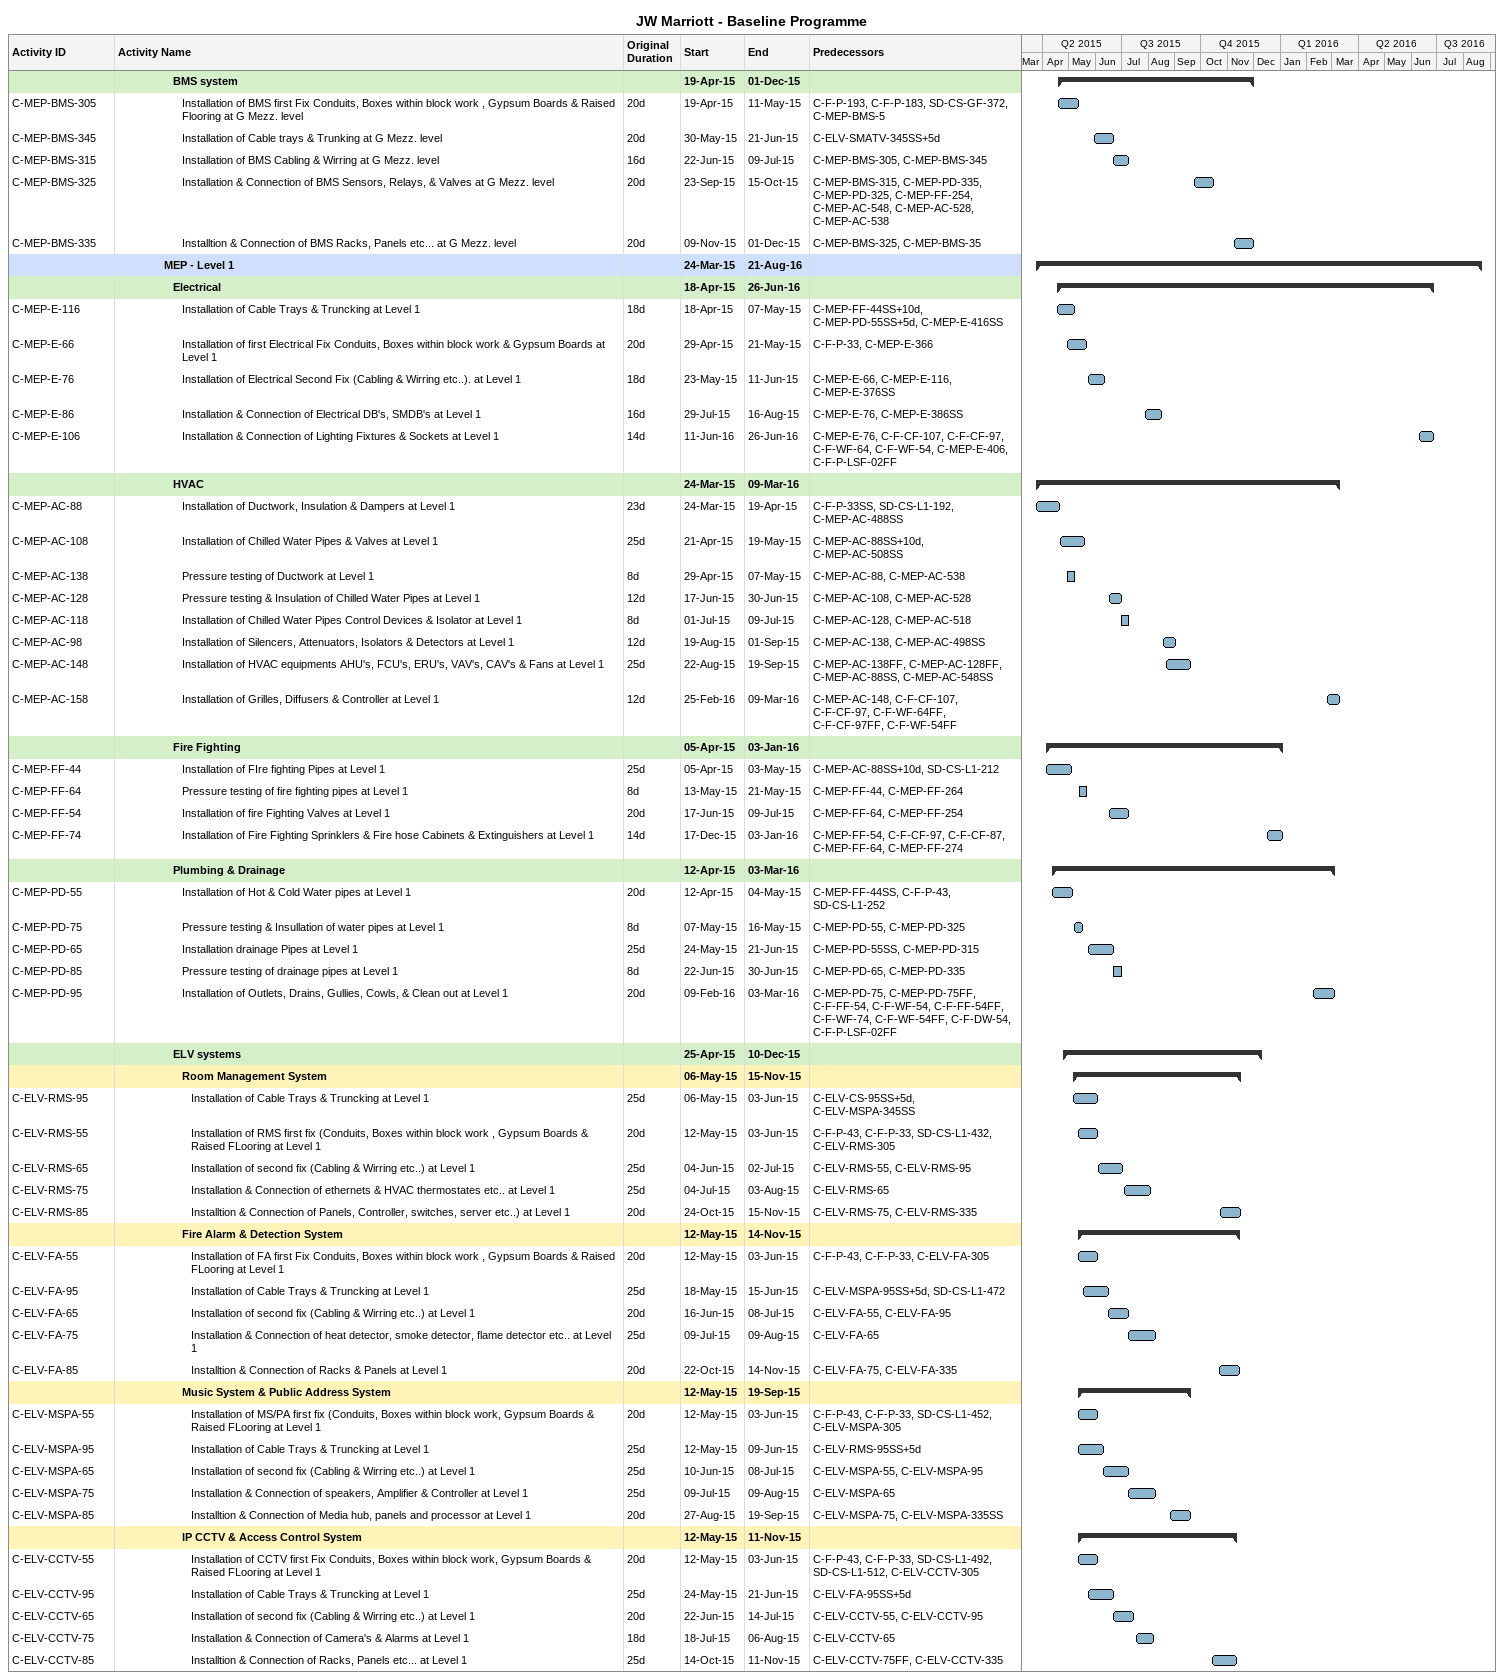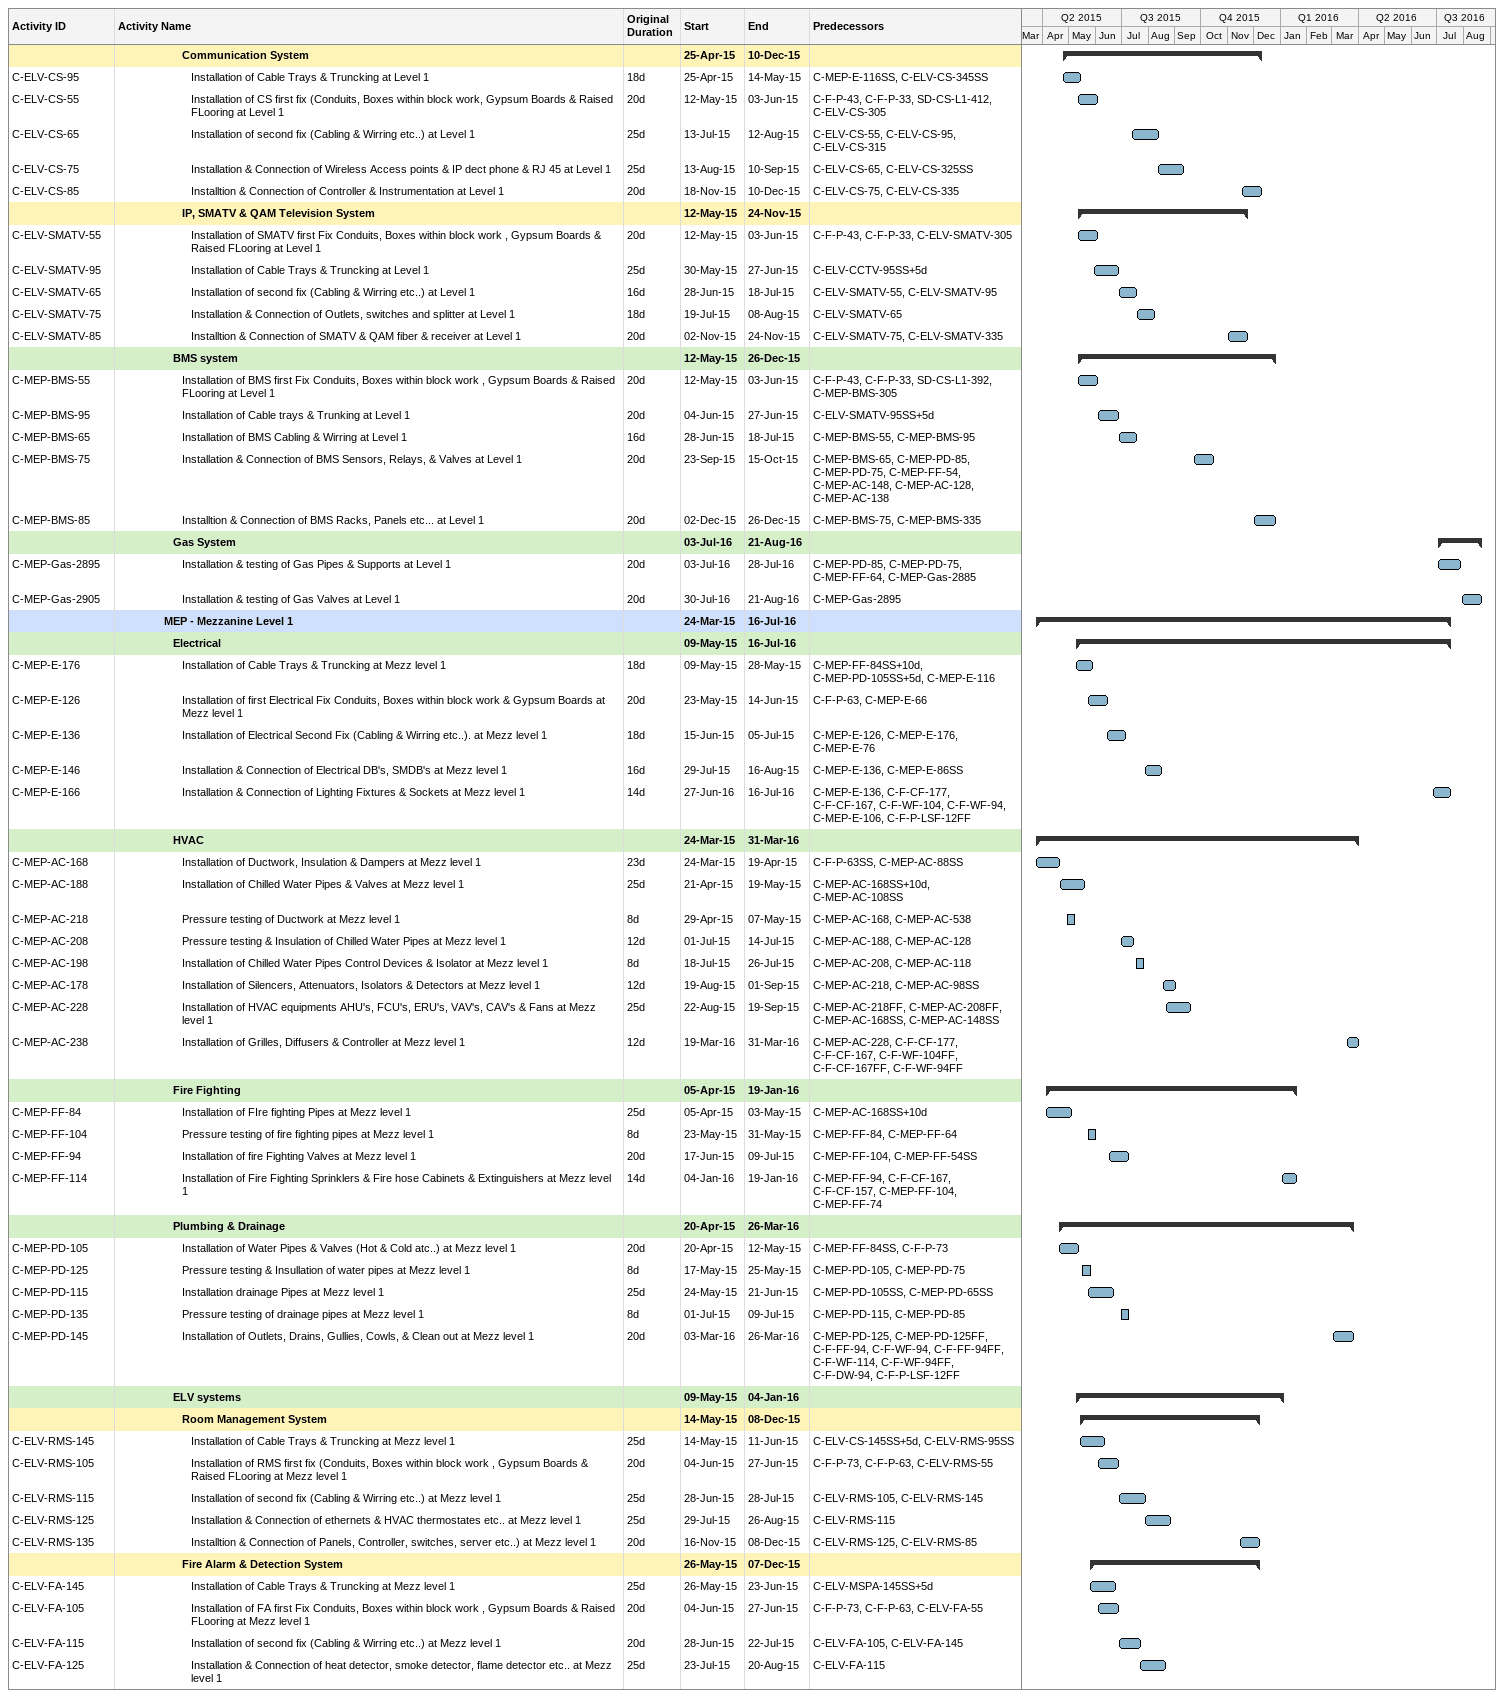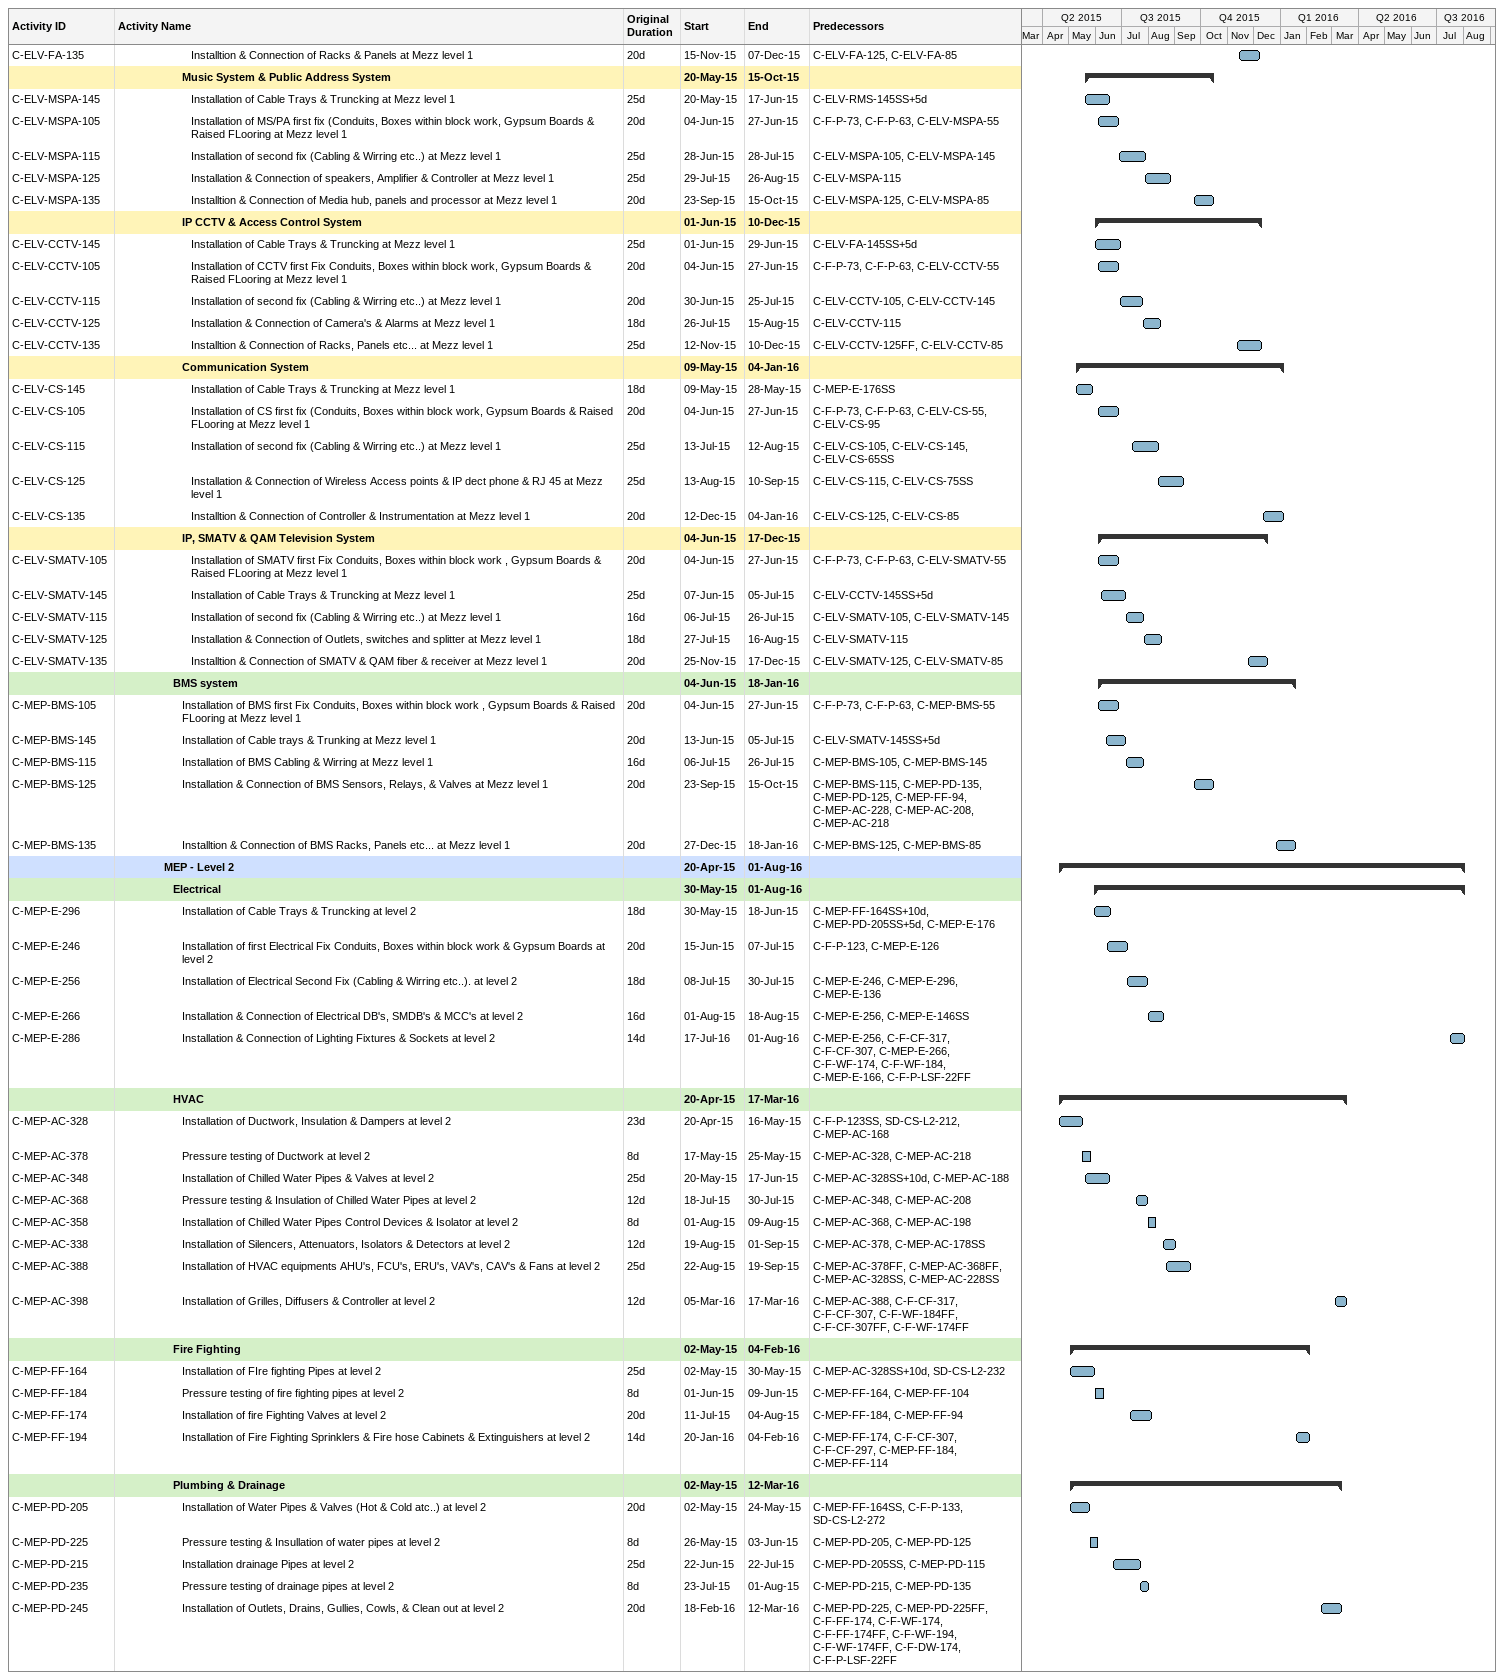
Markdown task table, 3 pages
JW Marriott - Baseline Programme

| ID | Level | Task | Original duration | Start | Finish | Predecessors |
|---|---|---|---|---|---|---|
|  | 7 | **BMS system** |  | 2015-04-19 | 2015-12-01 |  |
| C-MEP-BMS-305 | 8 | Installation of BMS first Fix Conduits, Boxes within block work , Gypsum Boards & Raised Flooring at G Mezz. level | 20d | 2015-04-19 | 2015-05-11 | C-F-P-193, C-F-P-183, SD-CS-GF-372, C-MEP-BMS-5 |
| C-MEP-BMS-345 | 8 | Installation of Cable trays & Trunking at G Mezz. level | 20d | 2015-05-30 | 2015-06-21 | C-ELV-SMATV-345SS+5d |
| C-MEP-BMS-315 | 8 | Installation of BMS Cabling & Wirring at G Mezz. level | 16d | 2015-06-22 | 2015-07-09 | C-MEP-BMS-305, C-MEP-BMS-345 |
| C-MEP-BMS-325 | 8 | Installation & Connection of BMS Sensors, Relays, & Valves at G Mezz. level | 20d | 2015-09-23 | 2015-10-15 | C-MEP-BMS-315, C-MEP-PD-335, C-MEP-PD-325, C-MEP-FF-254, C-MEP-AC-548, C-MEP-AC-528, C-MEP-AC-538 |
| C-MEP-BMS-335 | 8 | Installtion & Connection of BMS Racks, Panels etc... at G Mezz. level | 20d | 2015-11-09 | 2015-12-01 | C-MEP-BMS-325, C-MEP-BMS-35 |
|  | 6 | **MEP - Level 1** |  | 2015-03-24 | 2016-08-21 |  |
|  | 7 | **Electrical** |  | 2015-04-18 | 2016-06-26 |  |
| C-MEP-E-116 | 8 | Installation of Cable Trays & Truncking at Level 1 | 18d | 2015-04-18 | 2015-05-07 | C-MEP-FF-44SS+10d, C-MEP-PD-55SS+5d, C-MEP-E-416SS |
| C-MEP-E-66 | 8 | Installation of first Electrical Fix Conduits, Boxes within block work & Gypsum Boards at Level 1 | 20d | 2015-04-29 | 2015-05-21 | C-F-P-33, C-MEP-E-366 |
| C-MEP-E-76 | 8 | Installation of Electrical Second Fix (Cabling & Wirring etc..). at Level 1 | 18d | 2015-05-23 | 2015-06-11 | C-MEP-E-66, C-MEP-E-116, C-MEP-E-376SS |
| C-MEP-E-86 | 8 | Installation & Connection of Electrical DB's, SMDB's at Level 1 | 16d | 2015-07-29 | 2015-08-16 | C-MEP-E-76, C-MEP-E-386SS |
| C-MEP-E-106 | 8 | Installation & Connection of Lighting Fixtures & Sockets at Level 1 | 14d | 2016-06-11 | 2016-06-26 | C-MEP-E-76, C-F-CF-107, C-F-CF-97, C-F-WF-64, C-F-WF-54, C-MEP-E-406, C-F-P-LSF-02FF |
|  | 7 | **HVAC** |  | 2015-03-24 | 2016-03-09 |  |
| C-MEP-AC-88 | 8 | Installation of Ductwork, Insulation & Dampers at Level 1 | 23d | 2015-03-24 | 2015-04-19 | C-F-P-33SS, SD-CS-L1-192, C-MEP-AC-488SS |
| C-MEP-AC-108 | 8 | Installation of Chilled Water Pipes & Valves at Level 1 | 25d | 2015-04-21 | 2015-05-19 | C-MEP-AC-88SS+10d, C-MEP-AC-508SS |
| C-MEP-AC-138 | 8 | Pressure testing of Ductwork at Level 1 | 8d | 2015-04-29 | 2015-05-07 | C-MEP-AC-88, C-MEP-AC-538 |
| C-MEP-AC-128 | 8 | Pressure testing & Insulation of Chilled Water Pipes at Level 1 | 12d | 2015-06-17 | 2015-06-30 | C-MEP-AC-108, C-MEP-AC-528 |
| C-MEP-AC-118 | 8 | Installation of Chilled Water Pipes Control Devices & Isolator at Level 1 | 8d | 2015-07-01 | 2015-07-09 | C-MEP-AC-128, C-MEP-AC-518 |
| C-MEP-AC-98 | 8 | Installation of Silencers, Attenuators, Isolators & Detectors at Level 1 | 12d | 2015-08-19 | 2015-09-01 | C-MEP-AC-138, C-MEP-AC-498SS |
| C-MEP-AC-148 | 8 | Installation of HVAC equipments AHU's, FCU's, ERU's, VAV's, CAV's & Fans at Level 1 | 25d | 2015-08-22 | 2015-09-19 | C-MEP-AC-138FF, C-MEP-AC-128FF, C-MEP-AC-88SS, C-MEP-AC-548SS |
| C-MEP-AC-158 | 8 | Installation of Grilles, Diffusers & Controller at Level 1 | 12d | 2016-02-25 | 2016-03-09 | C-MEP-AC-148, C-F-CF-107, C-F-CF-97, C-F-WF-64FF, C-F-CF-97FF, C-F-WF-54FF |
|  | 7 | **Fire Fighting** |  | 2015-04-05 | 2016-01-03 |  |
| C-MEP-FF-44 | 8 | Installation of FIre fighting Pipes at Level 1 | 25d | 2015-04-05 | 2015-05-03 | C-MEP-AC-88SS+10d, SD-CS-L1-212 |
| C-MEP-FF-64 | 8 | Pressure testing of fire fighting pipes at Level 1 | 8d | 2015-05-13 | 2015-05-21 | C-MEP-FF-44, C-MEP-FF-264 |
| C-MEP-FF-54 | 8 | Installation of fire Fighting Valves at Level 1 | 20d | 2015-06-17 | 2015-07-09 | C-MEP-FF-64, C-MEP-FF-254 |
| C-MEP-FF-74 | 8 | Installation of Fire Fighting Sprinklers & Fire hose Cabinets & Extinguishers at Level 1 | 14d | 2015-12-17 | 2016-01-03 | C-MEP-FF-54, C-F-CF-97, C-F-CF-87, C-MEP-FF-64, C-MEP-FF-274 |
|  | 7 | **Plumbing & Drainage** |  | 2015-04-12 | 2016-03-03 |  |
| C-MEP-PD-55 | 8 | Installation of Hot & Cold Water pipes at Level 1 | 20d | 2015-04-12 | 2015-05-04 | C-MEP-FF-44SS, C-F-P-43, SD-CS-L1-252 |
| C-MEP-PD-75 | 8 | Pressure testing & Insullation of water pipes at Level 1 | 8d | 2015-05-07 | 2015-05-16 | C-MEP-PD-55, C-MEP-PD-325 |
| C-MEP-PD-65 | 8 | Installation drainage Pipes at Level 1 | 25d | 2015-05-24 | 2015-06-21 | C-MEP-PD-55SS, C-MEP-PD-315 |
| C-MEP-PD-85 | 8 | Pressure testing of drainage pipes at Level 1 | 8d | 2015-06-22 | 2015-06-30 | C-MEP-PD-65, C-MEP-PD-335 |
| C-MEP-PD-95 | 8 | Installation of Outlets, Drains, Gullies, Cowls, & Clean out at Level 1 | 20d | 2016-02-09 | 2016-03-03 | C-MEP-PD-75, C-MEP-PD-75FF, C-F-FF-54, C-F-WF-54, C-F-FF-54FF, C-F-WF-74, C-F-WF-54FF, C-F-DW-54, C-F-P-LSF-02FF |
|  | 7 | **ELV systems** |  | 2015-04-25 | 2015-12-10 |  |
|  | 8 | **Room Management System** |  | 2015-05-06 | 2015-11-15 |  |
| C-ELV-RMS-95 | 9 | Installation of Cable Trays & Truncking at Level 1 | 25d | 2015-05-06 | 2015-06-03 | C-ELV-CS-95SS+5d, C-ELV-MSPA-345SS |
| C-ELV-RMS-55 | 9 | Installation of RMS first fix (Conduits, Boxes within block work , Gypsum Boards & Raised FLooring at Level 1 | 20d | 2015-05-12 | 2015-06-03 | C-F-P-43, C-F-P-33, SD-CS-L1-432, C-ELV-RMS-305 |
| C-ELV-RMS-65 | 9 | Installation of second fix (Cabling & Wirring etc..) at Level 1 | 25d | 2015-06-04 | 2015-07-02 | C-ELV-RMS-55, C-ELV-RMS-95 |
| C-ELV-RMS-75 | 9 | Installation & Connection of ethernets & HVAC thermostates etc.. at Level 1 | 25d | 2015-07-04 | 2015-08-03 | C-ELV-RMS-65 |
| C-ELV-RMS-85 | 9 | Installtion & Connection of Panels, Controller, switches, server etc..) at Level 1 | 20d | 2015-10-24 | 2015-11-15 | C-ELV-RMS-75, C-ELV-RMS-335 |
|  | 8 | **Fire Alarm & Detection System** |  | 2015-05-12 | 2015-11-14 |  |
| C-ELV-FA-55 | 9 | Installation of FA first Fix Conduits, Boxes within block work , Gypsum Boards & Raised FLooring at Level 1 | 20d | 2015-05-12 | 2015-06-03 | C-F-P-43, C-F-P-33, C-ELV-FA-305 |
| C-ELV-FA-95 | 9 | Installation of Cable Trays & Truncking at Level 1 | 25d | 2015-05-18 | 2015-06-15 | C-ELV-MSPA-95SS+5d, SD-CS-L1-472 |
| C-ELV-FA-65 | 9 | Installation of second fix (Cabling & Wirring etc..) at Level 1 | 20d | 2015-06-16 | 2015-07-08 | C-ELV-FA-55, C-ELV-FA-95 |
| C-ELV-FA-75 | 9 | Installation & Connection of heat detector, smoke detector, flame detector etc.. at Level 1 | 25d | 2015-07-09 | 2015-08-09 | C-ELV-FA-65 |
| C-ELV-FA-85 | 9 | Installtion & Connection of Racks & Panels at Level 1 | 20d | 2015-10-22 | 2015-11-14 | C-ELV-FA-75, C-ELV-FA-335 |
|  | 8 | **Music System & Public Address System** |  | 2015-05-12 | 2015-09-19 |  |
| C-ELV-MSPA-55 | 9 | Installation of MS/PA first fix (Conduits, Boxes within block work, Gypsum Boards & Raised FLooring at Level 1 | 20d | 2015-05-12 | 2015-06-03 | C-F-P-43, C-F-P-33, SD-CS-L1-452, C-ELV-MSPA-305 |
| C-ELV-MSPA-95 | 9 | Installation of Cable Trays & Truncking at Level 1 | 25d | 2015-05-12 | 2015-06-09 | C-ELV-RMS-95SS+5d |
| C-ELV-MSPA-65 | 9 | Installation of second fix (Cabling & Wirring etc..) at Level 1 | 25d | 2015-06-10 | 2015-07-08 | C-ELV-MSPA-55, C-ELV-MSPA-95 |
| C-ELV-MSPA-75 | 9 | Installation & Connection of speakers, Amplifier & Controller at Level 1 | 25d | 2015-07-09 | 2015-08-09 | C-ELV-MSPA-65 |
| C-ELV-MSPA-85 | 9 | Installtion & Connection of Media hub, panels and processor at Level 1 | 20d | 2015-08-27 | 2015-09-19 | C-ELV-MSPA-75, C-ELV-MSPA-335SS |
|  | 8 | **IP CCTV & Access Control System** |  | 2015-05-12 | 2015-11-11 |  |
| C-ELV-CCTV-55 | 9 | Installation of CCTV first Fix Conduits, Boxes within block work, Gypsum Boards & Raised FLooring at Level 1 | 20d | 2015-05-12 | 2015-06-03 | C-F-P-43, C-F-P-33, SD-CS-L1-492, SD-CS-L1-512, C-ELV-CCTV-305 |
| C-ELV-CCTV-95 | 9 | Installation of Cable Trays & Truncking at Level 1 | 25d | 2015-05-24 | 2015-06-21 | C-ELV-FA-95SS+5d |
| C-ELV-CCTV-65 | 9 | Installation of second fix (Cabling & Wirring etc..) at Level 1 | 20d | 2015-06-22 | 2015-07-14 | C-ELV-CCTV-55, C-ELV-CCTV-95 |
| C-ELV-CCTV-75 | 9 | Installation & Connection of Camera's & Alarms at Level 1 | 18d | 2015-07-18 | 2015-08-06 | C-ELV-CCTV-65 |
| C-ELV-CCTV-85 | 9 | Installtion & Connection of Racks, Panels etc... at Level 1 | 25d | 2015-10-14 | 2015-11-11 | C-ELV-CCTV-75FF, C-ELV-CCTV-335 |
|  | 8 | **Communication System** |  | 2015-04-25 | 2015-12-10 |  |
| C-ELV-CS-95 | 9 | Installation of Cable Trays & Truncking at Level 1 | 18d | 2015-04-25 | 2015-05-14 | C-MEP-E-116SS, C-ELV-CS-345SS |
| C-ELV-CS-55 | 9 | Installation of CS first fix (Conduits, Boxes within block work, Gypsum Boards & Raised FLooring at Level 1 | 20d | 2015-05-12 | 2015-06-03 | C-F-P-43, C-F-P-33, SD-CS-L1-412, C-ELV-CS-305 |
| C-ELV-CS-65 | 9 | Installation of second fix (Cabling & Wirring etc..) at Level 1 | 25d | 2015-07-13 | 2015-08-12 | C-ELV-CS-55, C-ELV-CS-95, C-ELV-CS-315 |
| C-ELV-CS-75 | 9 | Installation & Connection of Wireless Access points & IP dect phone & RJ 45 at Level 1 | 25d | 2015-08-13 | 2015-09-10 | C-ELV-CS-65, C-ELV-CS-325SS |
| C-ELV-CS-85 | 9 | Installtion & Connection of Controller & Instrumentation at Level 1 | 20d | 2015-11-18 | 2015-12-10 | C-ELV-CS-75, C-ELV-CS-335 |
|  | 8 | **IP, SMATV & QAM Television System** |  | 2015-05-12 | 2015-11-24 |  |
| C-ELV-SMATV-55 | 9 | Installation of SMATV first Fix Conduits, Boxes within block work , Gypsum Boards & Raised FLooring at Level 1 | 20d | 2015-05-12 | 2015-06-03 | C-F-P-43, C-F-P-33, C-ELV-SMATV-305 |
| C-ELV-SMATV-95 | 9 | Installation of Cable Trays & Truncking at Level 1 | 25d | 2015-05-30 | 2015-06-27 | C-ELV-CCTV-95SS+5d |
| C-ELV-SMATV-65 | 9 | Installation of second fix (Cabling & Wirring etc..) at Level 1 | 16d | 2015-06-28 | 2015-07-18 | C-ELV-SMATV-55, C-ELV-SMATV-95 |
| C-ELV-SMATV-75 | 9 | Installation & Connection of Outlets, switches and splitter at Level 1 | 18d | 2015-07-19 | 2015-08-08 | C-ELV-SMATV-65 |
| C-ELV-SMATV-85 | 9 | Installtion & Connection of SMATV & QAM fiber & receiver at Level 1 | 20d | 2015-11-02 | 2015-11-24 | C-ELV-SMATV-75, C-ELV-SMATV-335 |
|  | 7 | **BMS system** |  | 2015-05-12 | 2015-12-26 |  |
| C-MEP-BMS-55 | 8 | Installation of BMS first Fix Conduits, Boxes within block work , Gypsum Boards & Raised FLooring at Level 1 | 20d | 2015-05-12 | 2015-06-03 | C-F-P-43, C-F-P-33, SD-CS-L1-392, C-MEP-BMS-305 |
| C-MEP-BMS-95 | 8 | Installation of Cable trays & Trunking at Level 1 | 20d | 2015-06-04 | 2015-06-27 | C-ELV-SMATV-95SS+5d |
| C-MEP-BMS-65 | 8 | Installation of BMS Cabling & Wirring at Level 1 | 16d | 2015-06-28 | 2015-07-18 | C-MEP-BMS-55, C-MEP-BMS-95 |
| C-MEP-BMS-75 | 8 | Installation & Connection of BMS Sensors, Relays, & Valves at Level 1 | 20d | 2015-09-23 | 2015-10-15 | C-MEP-BMS-65, C-MEP-PD-85, C-MEP-PD-75, C-MEP-FF-54, C-MEP-AC-148, C-MEP-AC-128, C-MEP-AC-138 |
| C-MEP-BMS-85 | 8 | Installtion & Connection of BMS Racks, Panels etc... at Level 1 | 20d | 2015-12-02 | 2015-12-26 | C-MEP-BMS-75, C-MEP-BMS-335 |
|  | 7 | **Gas System** |  | 2016-07-03 | 2016-08-21 |  |
| C-MEP-Gas-2895 | 8 | Installation & testing of Gas Pipes & Supports at Level 1 | 20d | 2016-07-03 | 2016-07-28 | C-MEP-PD-85, C-MEP-PD-75, C-MEP-FF-64, C-MEP-Gas-2885 |
| C-MEP-Gas-2905 | 8 | Installation & testing of Gas Valves at Level 1 | 20d | 2016-07-30 | 2016-08-21 | C-MEP-Gas-2895 |
|  | 6 | **MEP - Mezzanine Level 1** |  | 2015-03-24 | 2016-07-16 |  |
|  | 7 | **Electrical** |  | 2015-05-09 | 2016-07-16 |  |
| C-MEP-E-176 | 8 | Installation of Cable Trays & Truncking at Mezz level 1 | 18d | 2015-05-09 | 2015-05-28 | C-MEP-FF-84SS+10d, C-MEP-PD-105SS+5d, C-MEP-E-116 |
| C-MEP-E-126 | 8 | Installation of first Electrical Fix Conduits, Boxes within block work & Gypsum Boards at Mezz level 1 | 20d | 2015-05-23 | 2015-06-14 | C-F-P-63, C-MEP-E-66 |
| C-MEP-E-136 | 8 | Installation of Electrical Second Fix (Cabling & Wirring etc..). at Mezz level 1 | 18d | 2015-06-15 | 2015-07-05 | C-MEP-E-126, C-MEP-E-176, C-MEP-E-76 |
| C-MEP-E-146 | 8 | Installation & Connection of Electrical DB's, SMDB's at Mezz level 1 | 16d | 2015-07-29 | 2015-08-16 | C-MEP-E-136, C-MEP-E-86SS |
| C-MEP-E-166 | 8 | Installation & Connection of Lighting Fixtures & Sockets at Mezz level 1 | 14d | 2016-06-27 | 2016-07-16 | C-MEP-E-136, C-F-CF-177, C-F-CF-167, C-F-WF-104, C-F-WF-94, C-MEP-E-106, C-F-P-LSF-12FF |
|  | 7 | **HVAC** |  | 2015-03-24 | 2016-03-31 |  |
| C-MEP-AC-168 | 8 | Installation of Ductwork, Insulation & Dampers at Mezz level 1 | 23d | 2015-03-24 | 2015-04-19 | C-F-P-63SS, C-MEP-AC-88SS |
| C-MEP-AC-188 | 8 | Installation of Chilled Water Pipes & Valves at Mezz level 1 | 25d | 2015-04-21 | 2015-05-19 | C-MEP-AC-168SS+10d, C-MEP-AC-108SS |
| C-MEP-AC-218 | 8 | Pressure testing of Ductwork at Mezz level 1 | 8d | 2015-04-29 | 2015-05-07 | C-MEP-AC-168, C-MEP-AC-538 |
| C-MEP-AC-208 | 8 | Pressure testing & Insulation of Chilled Water Pipes at Mezz level 1 | 12d | 2015-07-01 | 2015-07-14 | C-MEP-AC-188, C-MEP-AC-128 |
| C-MEP-AC-198 | 8 | Installation of Chilled Water Pipes Control Devices & Isolator at Mezz level 1 | 8d | 2015-07-18 | 2015-07-26 | C-MEP-AC-208, C-MEP-AC-118 |
| C-MEP-AC-178 | 8 | Installation of Silencers, Attenuators, Isolators & Detectors at Mezz level 1 | 12d | 2015-08-19 | 2015-09-01 | C-MEP-AC-218, C-MEP-AC-98SS |
| C-MEP-AC-228 | 8 | Installation of HVAC equipments AHU's, FCU's, ERU's, VAV's, CAV's & Fans at Mezz level 1 | 25d | 2015-08-22 | 2015-09-19 | C-MEP-AC-218FF, C-MEP-AC-208FF, C-MEP-AC-168SS, C-MEP-AC-148SS |
| C-MEP-AC-238 | 8 | Installation of Grilles, Diffusers & Controller at Mezz level 1 | 12d | 2016-03-19 | 2016-03-31 | C-MEP-AC-228, C-F-CF-177, C-F-CF-167, C-F-WF-104FF, C-F-CF-167FF, C-F-WF-94FF |
|  | 7 | **Fire Fighting** |  | 2015-04-05 | 2016-01-19 |  |
| C-MEP-FF-84 | 8 | Installation of FIre fighting Pipes at Mezz level 1 | 25d | 2015-04-05 | 2015-05-03 | C-MEP-AC-168SS+10d |
| C-MEP-FF-104 | 8 | Pressure testing of fire fighting pipes at Mezz level 1 | 8d | 2015-05-23 | 2015-05-31 | C-MEP-FF-84, C-MEP-FF-64 |
| C-MEP-FF-94 | 8 | Installation of fire Fighting Valves at Mezz level 1 | 20d | 2015-06-17 | 2015-07-09 | C-MEP-FF-104, C-MEP-FF-54SS |
| C-MEP-FF-114 | 8 | Installation of Fire Fighting Sprinklers & Fire hose Cabinets & Extinguishers at Mezz level 1 | 14d | 2016-01-04 | 2016-01-19 | C-MEP-FF-94, C-F-CF-167, C-F-CF-157, C-MEP-FF-104, C-MEP-FF-74 |
|  | 7 | **Plumbing & Drainage** |  | 2015-04-20 | 2016-03-26 |  |
| C-MEP-PD-105 | 8 | Installation of Water Pipes & Valves (Hot & Cold atc..) at Mezz level 1 | 20d | 2015-04-20 | 2015-05-12 | C-MEP-FF-84SS, C-F-P-73 |
| C-MEP-PD-125 | 8 | Pressure testing & Insullation of water pipes at Mezz level 1 | 8d | 2015-05-17 | 2015-05-25 | C-MEP-PD-105, C-MEP-PD-75 |
| C-MEP-PD-115 | 8 | Installation drainage Pipes at Mezz level 1 | 25d | 2015-05-24 | 2015-06-21 | C-MEP-PD-105SS, C-MEP-PD-65SS |
| C-MEP-PD-135 | 8 | Pressure testing of drainage pipes at Mezz level 1 | 8d | 2015-07-01 | 2015-07-09 | C-MEP-PD-115, C-MEP-PD-85 |
| C-MEP-PD-145 | 8 | Installation of Outlets, Drains, Gullies, Cowls, & Clean out at Mezz level 1 | 20d | 2016-03-03 | 2016-03-26 | C-MEP-PD-125, C-MEP-PD-125FF, C-F-FF-94, C-F-WF-94, C-F-FF-94FF, C-F-WF-114, C-F-WF-94FF, C-F-DW-94, C-F-P-LSF-12FF |
|  | 7 | **ELV systems** |  | 2015-05-09 | 2016-01-04 |  |
|  | 8 | **Room Management System** |  | 2015-05-14 | 2015-12-08 |  |
| C-ELV-RMS-145 | 9 | Installation of Cable Trays & Truncking at Mezz level 1 | 25d | 2015-05-14 | 2015-06-11 | C-ELV-CS-145SS+5d, C-ELV-RMS-95SS |
| C-ELV-RMS-105 | 9 | Installation of RMS first fix (Conduits, Boxes within block work , Gypsum Boards & Raised FLooring at Mezz level 1 | 20d | 2015-06-04 | 2015-06-27 | C-F-P-73, C-F-P-63, C-ELV-RMS-55 |
| C-ELV-RMS-115 | 9 | Installation of second fix (Cabling & Wirring etc..) at Mezz level 1 | 25d | 2015-06-28 | 2015-07-28 | C-ELV-RMS-105, C-ELV-RMS-145 |
| C-ELV-RMS-125 | 9 | Installation & Connection of ethernets & HVAC thermostates etc.. at Mezz level 1 | 25d | 2015-07-29 | 2015-08-26 | C-ELV-RMS-115 |
| C-ELV-RMS-135 | 9 | Installtion & Connection of Panels, Controller, switches, server etc..) at Mezz level 1 | 20d | 2015-11-16 | 2015-12-08 | C-ELV-RMS-125, C-ELV-RMS-85 |
|  | 8 | **Fire Alarm & Detection System** |  | 2015-05-26 | 2015-12-07 |  |
| C-ELV-FA-145 | 9 | Installation of Cable Trays & Truncking at Mezz level 1 | 25d | 2015-05-26 | 2015-06-23 | C-ELV-MSPA-145SS+5d |
| C-ELV-FA-105 | 9 | Installation of FA first Fix Conduits, Boxes within block work , Gypsum Boards & Raised FLooring at Mezz level 1 | 20d | 2015-06-04 | 2015-06-27 | C-F-P-73, C-F-P-63, C-ELV-FA-55 |
| C-ELV-FA-115 | 9 | Installation of second fix (Cabling & Wirring etc..) at Mezz level 1 | 20d | 2015-06-28 | 2015-07-22 | C-ELV-FA-105, C-ELV-FA-145 |
| C-ELV-FA-125 | 9 | Installation & Connection of heat detector, smoke detector, flame detector etc.. at Mezz level 1 | 25d | 2015-07-23 | 2015-08-20 | C-ELV-FA-115 |
| C-ELV-FA-135 | 9 | Installtion & Connection of Racks & Panels at Mezz level 1 | 20d | 2015-11-15 | 2015-12-07 | C-ELV-FA-125, C-ELV-FA-85 |
|  | 8 | **Music System & Public Address System** |  | 2015-05-20 | 2015-10-15 |  |
| C-ELV-MSPA-145 | 9 | Installation of Cable Trays & Truncking at Mezz level 1 | 25d | 2015-05-20 | 2015-06-17 | C-ELV-RMS-145SS+5d |
| C-ELV-MSPA-105 | 9 | Installation of MS/PA first fix (Conduits, Boxes within block work, Gypsum Boards & Raised FLooring at Mezz level 1 | 20d | 2015-06-04 | 2015-06-27 | C-F-P-73, C-F-P-63, C-ELV-MSPA-55 |
| C-ELV-MSPA-115 | 9 | Installation of second fix (Cabling & Wirring etc..) at Mezz level 1 | 25d | 2015-06-28 | 2015-07-28 | C-ELV-MSPA-105, C-ELV-MSPA-145 |
| C-ELV-MSPA-125 | 9 | Installation & Connection of speakers, Amplifier & Controller at Mezz level 1 | 25d | 2015-07-29 | 2015-08-26 | C-ELV-MSPA-115 |
| C-ELV-MSPA-135 | 9 | Installtion & Connection of Media hub, panels and processor at Mezz level 1 | 20d | 2015-09-23 | 2015-10-15 | C-ELV-MSPA-125, C-ELV-MSPA-85 |
|  | 8 | **IP CCTV & Access Control System** |  | 2015-06-01 | 2015-12-10 |  |
| C-ELV-CCTV-145 | 9 | Installation of Cable Trays & Truncking at Mezz level 1 | 25d | 2015-06-01 | 2015-06-29 | C-ELV-FA-145SS+5d |
| C-ELV-CCTV-105 | 9 | Installation of CCTV first Fix Conduits, Boxes within block work, Gypsum Boards & Raised FLooring at Mezz level 1 | 20d | 2015-06-04 | 2015-06-27 | C-F-P-73, C-F-P-63, C-ELV-CCTV-55 |
| C-ELV-CCTV-115 | 9 | Installation of second fix (Cabling & Wirring etc..) at Mezz level 1 | 20d | 2015-06-30 | 2015-07-25 | C-ELV-CCTV-105, C-ELV-CCTV-145 |
| C-ELV-CCTV-125 | 9 | Installation & Connection of Camera's & Alarms at Mezz level 1 | 18d | 2015-07-26 | 2015-08-15 | C-ELV-CCTV-115 |
| C-ELV-CCTV-135 | 9 | Installtion & Connection of Racks, Panels etc... at Mezz level 1 | 25d | 2015-11-12 | 2015-12-10 | C-ELV-CCTV-125FF, C-ELV-CCTV-85 |
|  | 8 | **Communication System** |  | 2015-05-09 | 2016-01-04 |  |
| C-ELV-CS-145 | 9 | Installation of Cable Trays & Truncking at Mezz level 1 | 18d | 2015-05-09 | 2015-05-28 | C-MEP-E-176SS |
| C-ELV-CS-105 | 9 | Installation of CS first fix (Conduits, Boxes within block work, Gypsum Boards & Raised FLooring at Mezz level 1 | 20d | 2015-06-04 | 2015-06-27 | C-F-P-73, C-F-P-63, C-ELV-CS-55, C-ELV-CS-95 |
| C-ELV-CS-115 | 9 | Installation of second fix (Cabling & Wirring etc..) at Mezz level 1 | 25d | 2015-07-13 | 2015-08-12 | C-ELV-CS-105, C-ELV-CS-145, C-ELV-CS-65SS |
| C-ELV-CS-125 | 9 | Installation & Connection of Wireless Access points & IP dect phone & RJ 45 at Mezz level 1 | 25d | 2015-08-13 | 2015-09-10 | C-ELV-CS-115, C-ELV-CS-75SS |
| C-ELV-CS-135 | 9 | Installtion & Connection of Controller & Instrumentation at Mezz level 1 | 20d | 2015-12-12 | 2016-01-04 | C-ELV-CS-125, C-ELV-CS-85 |
|  | 8 | **IP, SMATV & QAM Television System** |  | 2015-06-04 | 2015-12-17 |  |
| C-ELV-SMATV-105 | 9 | Installation of SMATV first Fix Conduits, Boxes within block work , Gypsum Boards & Raised FLooring at Mezz level 1 | 20d | 2015-06-04 | 2015-06-27 | C-F-P-73, C-F-P-63, C-ELV-SMATV-55 |
| C-ELV-SMATV-145 | 9 | Installation of Cable Trays & Truncking at Mezz level 1 | 25d | 2015-06-07 | 2015-07-05 | C-ELV-CCTV-145SS+5d |
| C-ELV-SMATV-115 | 9 | Installation of second fix (Cabling & Wirring etc..) at Mezz level 1 | 16d | 2015-07-06 | 2015-07-26 | C-ELV-SMATV-105, C-ELV-SMATV-145 |
| C-ELV-SMATV-125 | 9 | Installation & Connection of Outlets, switches and splitter at Mezz level 1 | 18d | 2015-07-27 | 2015-08-16 | C-ELV-SMATV-115 |
| C-ELV-SMATV-135 | 9 | Installtion & Connection of SMATV & QAM fiber & receiver at Mezz level 1 | 20d | 2015-11-25 | 2015-12-17 | C-ELV-SMATV-125, C-ELV-SMATV-85 |
|  | 7 | **BMS system** |  | 2015-06-04 | 2016-01-18 |  |
| C-MEP-BMS-105 | 8 | Installation of BMS first Fix Conduits, Boxes within block work , Gypsum Boards & Raised FLooring at Mezz level 1 | 20d | 2015-06-04 | 2015-06-27 | C-F-P-73, C-F-P-63, C-MEP-BMS-55 |
| C-MEP-BMS-145 | 8 | Installation of Cable trays & Trunking at Mezz level 1 | 20d | 2015-06-13 | 2015-07-05 | C-ELV-SMATV-145SS+5d |
| C-MEP-BMS-115 | 8 | Installation of BMS Cabling & Wirring at Mezz level 1 | 16d | 2015-07-06 | 2015-07-26 | C-MEP-BMS-105, C-MEP-BMS-145 |
| C-MEP-BMS-125 | 8 | Installation & Connection of BMS Sensors, Relays, & Valves at Mezz level 1 | 20d | 2015-09-23 | 2015-10-15 | C-MEP-BMS-115, C-MEP-PD-135, C-MEP-PD-125, C-MEP-FF-94, C-MEP-AC-228, C-MEP-AC-208, C-MEP-AC-218 |
| C-MEP-BMS-135 | 8 | Installtion & Connection of BMS Racks, Panels etc... at Mezz level 1 | 20d | 2015-12-27 | 2016-01-18 | C-MEP-BMS-125, C-MEP-BMS-85 |
|  | 6 | **MEP - Level 2** |  | 2015-04-20 | 2016-08-01 |  |
|  | 7 | **Electrical** |  | 2015-05-30 | 2016-08-01 |  |
| C-MEP-E-296 | 8 | Installation of Cable Trays & Truncking at level 2 | 18d | 2015-05-30 | 2015-06-18 | C-MEP-FF-164SS+10d, C-MEP-PD-205SS+5d, C-MEP-E-176 |
| C-MEP-E-246 | 8 | Installation of first Electrical Fix Conduits, Boxes within block work & Gypsum Boards at level 2 | 20d | 2015-06-15 | 2015-07-07 | C-F-P-123, C-MEP-E-126 |
| C-MEP-E-256 | 8 | Installation of Electrical Second Fix (Cabling & Wirring etc..). at level 2 | 18d | 2015-07-08 | 2015-07-30 | C-MEP-E-246, C-MEP-E-296, C-MEP-E-136 |
| C-MEP-E-266 | 8 | Installation & Connection of Electrical DB's, SMDB's & MCC's at level 2 | 16d | 2015-08-01 | 2015-08-18 | C-MEP-E-256, C-MEP-E-146SS |
| C-MEP-E-286 | 8 | Installation & Connection of Lighting Fixtures & Sockets at level 2 | 14d | 2016-07-17 | 2016-08-01 | C-MEP-E-256, C-F-CF-317, C-F-CF-307, C-MEP-E-266, C-F-WF-174, C-F-WF-184, C-MEP-E-166, C-F-P-LSF-22FF |
|  | 7 | **HVAC** |  | 2015-04-20 | 2016-03-17 |  |
| C-MEP-AC-328 | 8 | Installation of Ductwork, Insulation & Dampers at level 2 | 23d | 2015-04-20 | 2015-05-16 | C-F-P-123SS, SD-CS-L2-212, C-MEP-AC-168 |
| C-MEP-AC-378 | 8 | Pressure testing of Ductwork at level 2 | 8d | 2015-05-17 | 2015-05-25 | C-MEP-AC-328, C-MEP-AC-218 |
| C-MEP-AC-348 | 8 | Installation of Chilled Water Pipes & Valves at level 2 | 25d | 2015-05-20 | 2015-06-17 | C-MEP-AC-328SS+10d, C-MEP-AC-188 |
| C-MEP-AC-368 | 8 | Pressure testing & Insulation of Chilled Water Pipes at level 2 | 12d | 2015-07-18 | 2015-07-30 | C-MEP-AC-348, C-MEP-AC-208 |
| C-MEP-AC-358 | 8 | Installation of Chilled Water Pipes Control Devices & Isolator at level 2 | 8d | 2015-08-01 | 2015-08-09 | C-MEP-AC-368, C-MEP-AC-198 |
| C-MEP-AC-338 | 8 | Installation of Silencers, Attenuators, Isolators & Detectors at level 2 | 12d | 2015-08-19 | 2015-09-01 | C-MEP-AC-378, C-MEP-AC-178SS |
| C-MEP-AC-388 | 8 | Installation of HVAC equipments AHU's, FCU's, ERU's, VAV's, CAV's & Fans at level 2 | 25d | 2015-08-22 | 2015-09-19 | C-MEP-AC-378FF, C-MEP-AC-368FF, C-MEP-AC-328SS, C-MEP-AC-228SS |
| C-MEP-AC-398 | 8 | Installation of Grilles, Diffusers & Controller at level 2 | 12d | 2016-03-05 | 2016-03-17 | C-MEP-AC-388, C-F-CF-317, C-F-CF-307, C-F-WF-184FF, C-F-CF-307FF, C-F-WF-174FF |
|  | 7 | **Fire Fighting** |  | 2015-05-02 | 2016-02-04 |  |
| C-MEP-FF-164 | 8 | Installation of FIre fighting Pipes at level 2 | 25d | 2015-05-02 | 2015-05-30 | C-MEP-AC-328SS+10d, SD-CS-L2-232 |
| C-MEP-FF-184 | 8 | Pressure testing of fire fighting pipes at level 2 | 8d | 2015-06-01 | 2015-06-09 | C-MEP-FF-164, C-MEP-FF-104 |
| C-MEP-FF-174 | 8 | Installation of fire Fighting Valves at level 2 | 20d | 2015-07-11 | 2015-08-04 | C-MEP-FF-184, C-MEP-FF-94 |
| C-MEP-FF-194 | 8 | Installation of Fire Fighting Sprinklers & Fire hose Cabinets & Extinguishers at level 2 | 14d | 2016-01-20 | 2016-02-04 | C-MEP-FF-174, C-F-CF-307, C-F-CF-297, C-MEP-FF-184, C-MEP-FF-114 |
|  | 7 | **Plumbing & Drainage** |  | 2015-05-02 | 2016-03-12 |  |
| C-MEP-PD-205 | 8 | Installation of Water Pipes & Valves (Hot & Cold atc..) at level 2 | 20d | 2015-05-02 | 2015-05-24 | C-MEP-FF-164SS, C-F-P-133, SD-CS-L2-272 |
| C-MEP-PD-225 | 8 | Pressure testing & Insullation of water pipes at level 2 | 8d | 2015-05-26 | 2015-06-03 | C-MEP-PD-205, C-MEP-PD-125 |
| C-MEP-PD-215 | 8 | Installation drainage Pipes at level 2 | 25d | 2015-06-22 | 2015-07-22 | C-MEP-PD-205SS, C-MEP-PD-115 |
| C-MEP-PD-235 | 8 | Pressure testing of drainage pipes at level 2 | 8d | 2015-07-23 | 2015-08-01 | C-MEP-PD-215, C-MEP-PD-135 |
| C-MEP-PD-245 | 8 | Installation of Outlets, Drains, Gullies, Cowls, & Clean out at level 2 | 20d | 2016-02-18 | 2016-03-12 | C-MEP-PD-225, C-MEP-PD-225FF, C-F-FF-174, C-F-WF-174, C-F-FF-174FF, C-F-WF-194, C-F-WF-174FF, C-F-DW-174, C-F-P-LSF-22FF |
